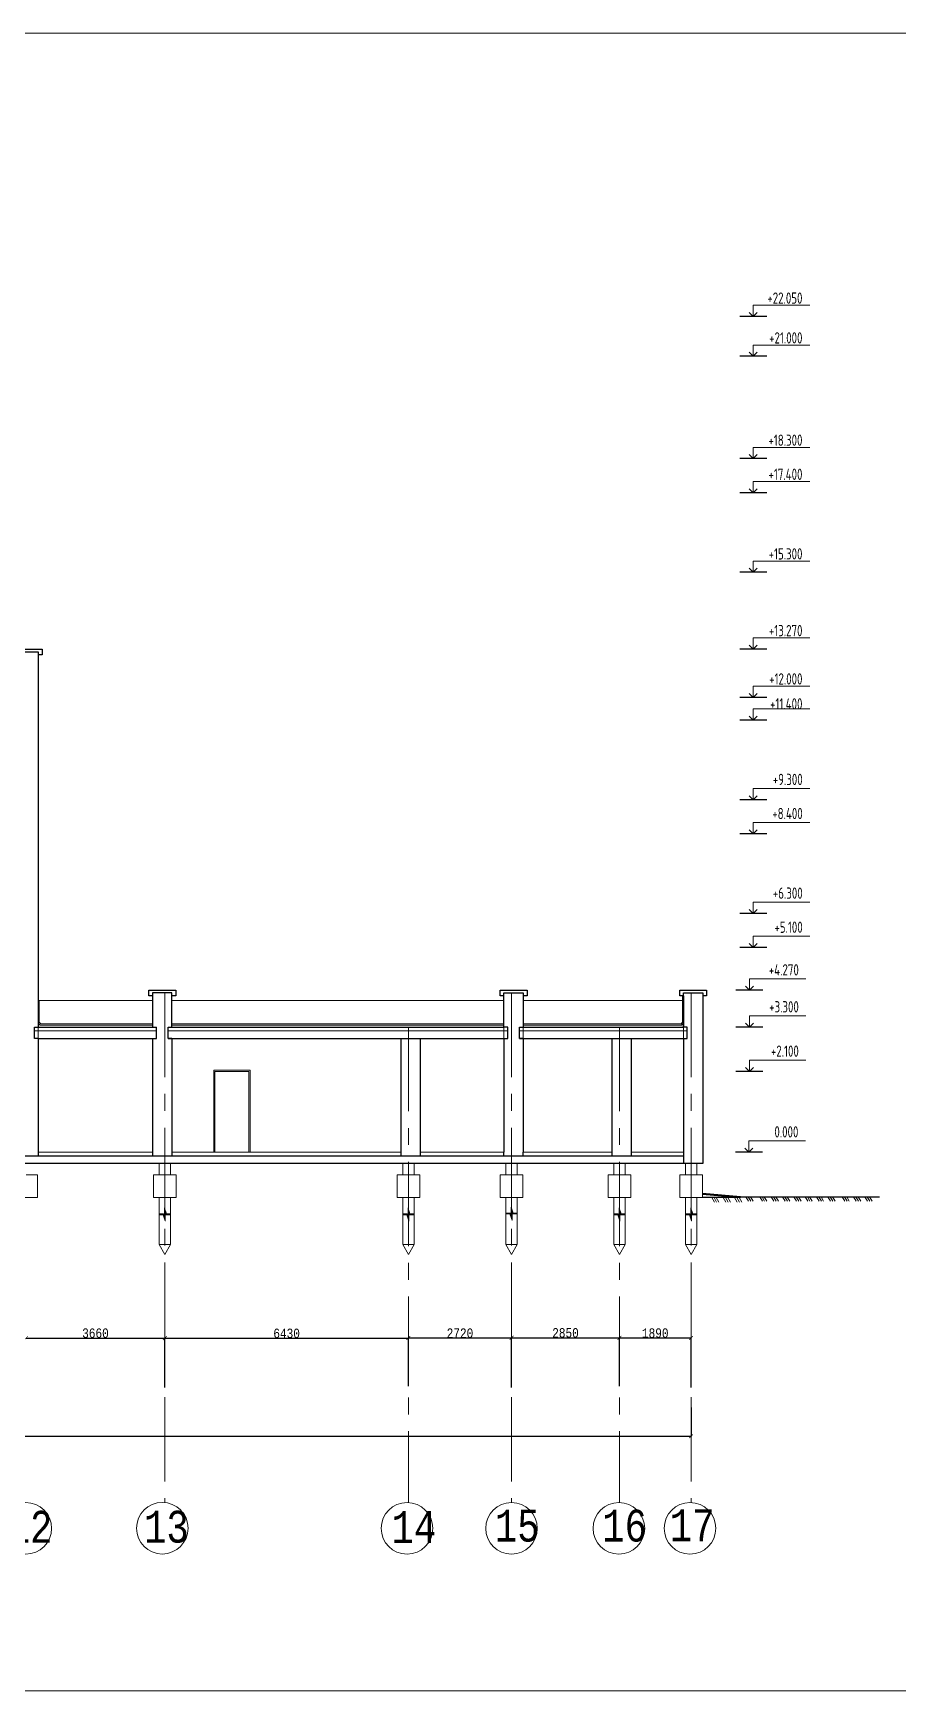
# Model space of a CAD drawing. Header units: millimetres. Extents: x -689206 to 4969298, y -1019800 to 703299.
# Drawn here: x 546057 to 568880, y -754220 to -710474 of the extents above; entities that cross this region are included whole.
import ezdxf

# ---------------------------------------------------------------- set-up
doc = ezdxf.new("R2010")
doc.units = ezdxf.units.MM
doc.linetypes.add('осеваяX2', pattern=[101.6, 63.5, -12.7, 12.7, -12.7])
doc.layers.add('РАЗМЕРЫ', color=7, linetype='Continuous', lineweight=9)
doc.layers.add('стены', color=7, linetype='Continuous', lineweight=20)
for name, color, linetype in [('разрез1-1', 7, 'Continuous'), ('разрез2-2', 7, 'Continuous'), ('сетка', 104, 'Continuous')]:
    doc.layers.add(name, color=color, linetype=linetype)
doc.styles.add('Аннотативный', font='isocteur.ttf', dxfattribs={"width": 0.7, "height": 250})
doc.dimstyles.new('Аннотативный', dxfattribs={"dimscale": 0, "dimtxt": 250, "dimasz": 100, "dimexe": 1.25, "dimexo": 0.625, "dimtad": 1, "dimdec": 0, "dimtxsty": 'Аннотативный', "dimblk": 'ARCHTICK', "dimcen": 2.5, "dimadec": 0, "dimazin": 0, "dimtfac": 1, "dimtdec": 0, "dimtmove": 0, "dimatfit": 3, "dimfxl": 1, "dimarcsym": 0})

# ---------------------------------------------------------------- blocks, each defined once
blk = doc.blocks.new('_ArchTick')
at = {"color": 0, "linetype": 'ByBlock', "const_width": 0.15}
blk.add_lwpolyline([(-0.5, -0.5), (0.5, 0.5)], dxfattribs=at)
blk = doc.blocks.new('*D5095')
at = {"layer": 'Defpoints', "color": 0, "lineweight": 5, "ltscale": 35, "transparency": 16777216}
for p in [(545872, -744909), (549532, -744909), (549532, -746217)]:
    blk.add_point(p, dxfattribs=at)
at = {"layer": 'РАЗМЕРЫ', "color": 0, "lineweight": -2, "ltscale": 35, "transparency": 16777216}
for p, q in [((545872, -744908), (545872, -744908)), ((545872, -744909), (549532, -744909)), ((549532, -746216), (549532, -744908))]:
    blk.add_line(p, q, dxfattribs=at)
at = {"layer": 'РАЗМЕРЫ', "color": 0, "lineweight": -2, "ltscale": 35, "transparency": 16777216, "xscale": 100, "yscale": 100, "zscale": 100, "rotation": 180}
blk.add_blockref('_ArchTick', (545872, -744909), dxfattribs=at)
at = {"layer": 'РАЗМЕРЫ', "color": 0, "lineweight": -2, "ltscale": 35, "transparency": 16777216, "xscale": 100, "yscale": 100, "zscale": 100}
blk.add_blockref('_ArchTick', (549532, -744909), dxfattribs=at)
at = {"layer": 'РАЗМЕРЫ', "color": 0, "lineweight": 5, "ltscale": 35, "transparency": 16777216, "insert": (547702, -744783), "char_height": 250, "attachment_point": 5, "style": 'Аннотативный'}
blk.add_mtext('3660', dxfattribs=at)
blk = doc.blocks.new('*D5096')
at = {"layer": 'Defpoints', "color": 0, "lineweight": 5, "ltscale": 35, "transparency": 16777216}
for p in [(549532, -744908), (555962, -744913), (555962, -746184)]:
    blk.add_point(p, dxfattribs=at)
at = {"layer": 'РАЗМЕРЫ', "color": 0, "lineweight": -2, "ltscale": 35, "transparency": 16777216}
for p, q in [((549532, -744908), (549532, -744915)), ((549532, -744913), (555962, -744913)), ((555962, -746183), (555962, -744912))]:
    blk.add_line(p, q, dxfattribs=at)
at = {"layer": 'РАЗМЕРЫ', "color": 0, "lineweight": -2, "ltscale": 35, "transparency": 16777216, "xscale": 100, "yscale": 100, "zscale": 100, "rotation": 180}
blk.add_blockref('_ArchTick', (549532, -744913), dxfattribs=at)
at = {"layer": 'РАЗМЕРЫ', "color": 0, "lineweight": -2, "ltscale": 35, "transparency": 16777216, "xscale": 100, "yscale": 100, "zscale": 100}
blk.add_blockref('_ArchTick', (555962, -744913), dxfattribs=at)
at = {"layer": 'РАЗМЕРЫ', "color": 0, "lineweight": 5, "ltscale": 35, "transparency": 16777216, "insert": (552747, -744788), "char_height": 250, "attachment_point": 5, "style": 'Аннотативный'}
blk.add_mtext('6430', dxfattribs=at)
blk = doc.blocks.new('*D5097')
at = {"layer": 'Defpoints', "color": 0, "lineweight": 5, "ltscale": 35, "transparency": 16777216}
for p in [(555962, -744908), (558684, -744908), (558684, -746215)]:
    blk.add_point(p, dxfattribs=at)
at = {"layer": 'РАЗМЕРЫ', "color": 0, "lineweight": -2, "ltscale": 35, "transparency": 16777216}
for p, q in [((555962, -744908), (555962, -744909)), ((555962, -744908), (558684, -744908)), ((558684, -746215), (558684, -744907))]:
    blk.add_line(p, q, dxfattribs=at)
at = {"layer": 'РАЗМЕРЫ', "color": 0, "lineweight": -2, "ltscale": 35, "transparency": 16777216, "xscale": 100, "yscale": 100, "zscale": 100, "rotation": 180}
blk.add_blockref('_ArchTick', (555962, -744908), dxfattribs=at)
at = {"layer": 'РАЗМЕРЫ', "color": 0, "lineweight": -2, "ltscale": 35, "transparency": 16777216, "xscale": 100, "yscale": 100, "zscale": 100}
blk.add_blockref('_ArchTick', (558684, -744908), dxfattribs=at)
at = {"layer": 'РАЗМЕРЫ', "color": 0, "lineweight": 5, "ltscale": 35, "transparency": 16777216, "insert": (557323, -744782), "char_height": 250, "attachment_point": 5, "style": 'Аннотативный'}
blk.add_mtext('2720', dxfattribs=at)
blk = doc.blocks.new('*D5098')
at = {"layer": 'Defpoints', "color": 0, "lineweight": 5, "ltscale": 35, "transparency": 16777216}
for p in [(558684, -744908), (561532, -744900), (561532, -746184)]:
    blk.add_point(p, dxfattribs=at)
at = {"layer": 'РАЗМЕРЫ', "color": 0, "lineweight": -2, "ltscale": 35, "transparency": 16777216}
for p, q in [((558684, -744907), (558684, -744899)), ((558684, -744900), (561532, -744900)), ((561532, -746183), (561532, -744899))]:
    blk.add_line(p, q, dxfattribs=at)
at = {"layer": 'РАЗМЕРЫ', "color": 0, "lineweight": -2, "ltscale": 35, "transparency": 16777216, "xscale": 100, "yscale": 100, "zscale": 100, "rotation": 180}
blk.add_blockref('_ArchTick', (558684, -744900), dxfattribs=at)
at = {"layer": 'РАЗМЕРЫ', "color": 0, "lineweight": -2, "ltscale": 35, "transparency": 16777216, "xscale": 100, "yscale": 100, "zscale": 100}
blk.add_blockref('_ArchTick', (561532, -744900), dxfattribs=at)
at = {"layer": 'РАЗМЕРЫ', "color": 0, "lineweight": 5, "ltscale": 35, "transparency": 16777216, "insert": (560108, -744775), "char_height": 250, "attachment_point": 5, "style": 'Аннотативный'}
blk.add_mtext('2850', dxfattribs=at)
blk = doc.blocks.new('*D5099')
at = {"layer": 'Defpoints', "color": 0, "lineweight": 5, "ltscale": 35, "transparency": 16777216}
for p in [(561532, -744907), (563423, -744907), (563423, -746214)]:
    blk.add_point(p, dxfattribs=at)
at = {"layer": 'РАЗМЕРЫ', "color": 0, "lineweight": -2, "ltscale": 35, "transparency": 16777216}
for p, q in [((561532, -744907), (561532, -744908)), ((561532, -744907), (563423, -744907)), ((563423, -746213), (563423, -744905))]:
    blk.add_line(p, q, dxfattribs=at)
at = {"layer": 'РАЗМЕРЫ', "color": 0, "lineweight": -2, "ltscale": 35, "transparency": 16777216, "xscale": 100, "yscale": 100, "zscale": 100, "rotation": 180}
blk.add_blockref('_ArchTick', (561532, -744907), dxfattribs=at)
at = {"layer": 'РАЗМЕРЫ', "color": 0, "lineweight": -2, "ltscale": 35, "transparency": 16777216, "xscale": 100, "yscale": 100, "zscale": 100}
blk.add_blockref('_ArchTick', (563423, -744907), dxfattribs=at)
at = {"layer": 'РАЗМЕРЫ', "color": 0, "lineweight": 5, "ltscale": 35, "transparency": 16777216, "insert": (562477, -744781), "char_height": 250, "attachment_point": 5, "style": 'Аннотативный'}
blk.add_mtext('1890', dxfattribs=at)
blk = doc.blocks.new('*D5100')
at = {"layer": 'Defpoints', "color": 0, "lineweight": 5, "ltscale": 35, "transparency": 16777216}
for p in [(511292, -746740), (563423, -746740), (563423, -747501)]:
    blk.add_point(p, dxfattribs=at)
at = {"layer": 'РАЗМЕРЫ', "color": 0, "lineweight": -2, "ltscale": 35, "transparency": 16777216}
for p, q in [((511292, -746740), (511292, -747502)), ((563423, -746740), (563423, -747502)), ((511292, -747501), (563423, -747501))]:
    blk.add_line(p, q, dxfattribs=at)
at = {"layer": 'РАЗМЕРЫ', "color": 0, "lineweight": -2, "ltscale": 35, "transparency": 16777216, "xscale": 100, "yscale": 100, "zscale": 100, "rotation": 180}
blk.add_blockref('_ArchTick', (511292, -747501), dxfattribs=at)
at = {"layer": 'РАЗМЕРЫ', "color": 0, "lineweight": -2, "ltscale": 35, "transparency": 16777216, "xscale": 100, "yscale": 100, "zscale": 100}
blk.add_blockref('_ArchTick', (563423, -747501), dxfattribs=at)
at = {"layer": 'РАЗМЕРЫ', "color": 0, "lineweight": 5, "ltscale": 35, "transparency": 16777216, "insert": (537358, -747376), "char_height": 250, "attachment_point": 5, "style": 'Аннотативный'}
blk.add_mtext('52131', dxfattribs=at)

msp = doc.modelspace()

# ---------------------------------------------------------------- hatches: boundary and pattern name
at = {"layer": 'РАЗМЕРЫ', "lineweight": 5, "ltscale": 35}
h = msp.add_hatch(dxfattribs=at)
h.set_pattern_fill('ANSI36', color=256, scale=2)
h.set_pattern_definition([(45, (38501.8286, -925.112), (3.367596045, 12.347852166), [15.875, -3.175, 0, -3.175])])
h.paths.add_polyline_path([(549531.7, -741507.8), (549531.7, -741783.2), (549544.8, -741819.9), (549544.8, -741620.6), (549558.9, -741658), (549681.7, -741658), (549681.7, -741635.8), (549573.4, -741635.8)])
h.paths.add_polyline_path([(549498.4, -741635.8), (549381.7, -741635.8), (549381.7, -741658), (549487, -741658), (549531.7, -741783.2), (549531.7, -741507.8), (549522.8, -741480.3), (549522.8, -741706.1)])
h = msp.add_hatch(dxfattribs=at)
h.set_pattern_fill('ANSI36', color=256, scale=2)
h.set_pattern_definition([(45, (44931.7146, -925.112), (3.367596045, 12.347852166), [15.875, -3.175, 0, -3.175])])
h.paths.add_polyline_path([(555961.6, -741507.8), (555961.6, -741783.2), (555974.7, -741819.9), (555974.7, -741620.6), (555988.8, -741658), (556111.6, -741658), (556111.6, -741635.8), (556003.2, -741635.8)])
h.paths.add_polyline_path([(555928.3, -741635.8), (555811.6, -741635.8), (555811.6, -741658), (555916.9, -741658), (555961.6, -741783.2), (555961.6, -741507.8), (555952.6, -741480.3), (555952.6, -741706.1)])
h = msp.add_hatch(dxfattribs=at)
h.set_pattern_fill('ANSI36', color=256, scale=2)
h.set_pattern_definition([(45, (47654.1505, -902.974), (3.367596045, 12.347852166), [15.875, -3.175, 0, -3.175])])
h.paths.add_polyline_path([(558684, -741485.7), (558684, -741761), (558697.1, -741797.7), (558697.1, -741598.5), (558711.3, -741635.8), (558834, -741635.8), (558834, -741613.7), (558725.7, -741613.7)])
h.paths.add_polyline_path([(558650.7, -741613.7), (558534, -741613.7), (558534, -741635.8), (558639.3, -741635.8), (558684, -741761), (558684, -741485.7), (558675.1, -741458.1), (558675.1, -741684)])
h = msp.add_hatch(dxfattribs=at)
h.set_pattern_fill('ANSI36', color=256, scale=2)
h.set_pattern_definition([(45, (50501.8286, -925.112), (3.367596045, 12.347852166), [15.875, -3.175, 0, -3.175])])
h.paths.add_polyline_path([(561531.7, -741507.8), (561531.7, -741783.2), (561544.8, -741819.9), (561544.8, -741620.6), (561558.9, -741658), (561681.7, -741658), (561681.7, -741635.8), (561573.4, -741635.8)])
h.paths.add_polyline_path([(561498.4, -741635.8), (561381.7, -741635.8), (561381.7, -741658), (561487, -741658), (561531.7, -741783.2), (561531.7, -741507.8), (561522.8, -741480.3), (561522.8, -741706.1)])
h = msp.add_hatch(dxfattribs=at)
h.set_pattern_fill('ANSI36', color=256, scale=2)
h.set_pattern_definition([(45, (52393.339, -925.112), (3.367596045, 12.347852166), [15.875, -3.175, 0, -3.175])])
h.paths.add_polyline_path([(563423.2, -741507.8), (563423.2, -741783.2), (563436.3, -741819.9), (563436.3, -741620.6), (563450.4, -741658), (563573.2, -741658), (563573.2, -741635.8), (563464.9, -741635.8)])
h.paths.add_polyline_path([(563389.9, -741635.8), (563273.2, -741635.8), (563273.2, -741658), (563378.5, -741658), (563423.2, -741783.2), (563423.2, -741507.8), (563414.3, -741480.3), (563414.3, -741706.1)])

# ---------------------------------------------------------------- linework, layer by layer
at = {"layer": 'РАЗМЕРЫ', "linetype": 'ByBlock', "lineweight": 30, "ltscale": 35}
for p, q in [((545581.8, -726727.4), (546191.8, -726727.4)), ((546191.8, -726727.4), (546291.8, -726727.4)), ((546291.8, -726877.4), (546191.8, -726877.4)), ((546291.8, -726727.4), (546291.8, -726877.4)), ((549111.1, -735802.4), (549111.1, -735727.4)), ((549111.1, -735727.4), (549721.1, -735727.4)), ((549111.1, -735877.4), (549111.1, -735802.4)), ((549721.1, -735727.4), (549821.1, -735727.4)), ((549821.1, -735727.4), (549821.1, -735877.4)), ((558384, -735802.4), (558384, -735727.4)), ((558384, -735727.4), (558994, -735727.4)), ((558384, -735877.4), (558384, -735802.4)), ((558994, -735727.4), (559094, -735727.4)), ((559094, -735727.4), (559094, -735877.4)), ((563122.9, -735802.4), (563122.9, -735727.4)), ((563122.9, -735727.4), (563732.9, -735727.4)), ((563122.9, -735877.4), (563122.9, -735802.4)), ((563732.9, -735727.4), (563832.9, -735727.4)), ((563832.9, -735727.4), (563832.9, -735877.4)), ((549211.1, -735877.4), (549111.1, -735877.4)), ((549821.1, -735877.4), (549721.1, -735877.4)), ((558484, -735877.4), (558384, -735877.4)), ((559094, -735877.4), (558994, -735877.4)), ((563222.9, -735877.4), (563122.9, -735877.4)), ((563832.9, -735877.4), (563732.9, -735877.4))]:
    msp.add_line(p, q, dxfattribs=at)
at = {"layer": 'РАЗМЕРЫ', "lineweight": 30, "ltscale": 35}
for p, q in [((545681.8, -726802.4), (546191.8, -726802.4)), ((546191.8, -726802.4), (546191.8, -727702.4)), ((546191.8, -727702.4), (546191.8, -736702.4)), ((549721.1, -735802.4), (549211.2, -735802.4)), ((549211.2, -735802.4), (549211.2, -736702.4)), ((549721.1, -736702.4), (549721.1, -735802.4)), ((558484, -736702.4), (558484, -735802.4)), ((558484, -735802.4), (558994, -735802.4)), ((558994, -735802.4), (558994, -736702.4)), ((563222.9, -736702.4), (563222.9, -735802.4)), ((563222.9, -735802.4), (563732.9, -735802.4)), ((563732.9, -735802.4), (563732.9, -740302.4)), ((563222.9, -735877.4), (563222.9, -736702.4)), ((558484, -736702.4), (558484, -736602.4)), ((546091.8, -737002.4), (546091.8, -736702.4)), ((546091.8, -736702.4), (546191.8, -736702.4)), ((546191.8, -737002.4), (546091.8, -737002.4)), ((546191.8, -736702.4), (549311.2, -736702.4)), ((546191.8, -737002.4), (546191.8, -740002.4)), ((546191.8, -737002.4), (549311.2, -737002.4)), ((549211.2, -737002.4), (549211.2, -740002.4)), ((549211.2, -737002.4), (549311.2, -737002.4)), ((549311.2, -737002.4), (549311.2, -736702.4)), ((549621.1, -736702.4), (558484, -736702.4)), ((549621.1, -737002.4), (549621.1, -736702.4)), ((549621.1, -737002.4), (558484, -737002.4)), ((549721.1, -737002.4), (549621.1, -737002.4)), ((549721.1, -737002.4), (549721.1, -740002.4)), ((555761.6, -737002.4), (555761.6, -740102.4)), ((556271.6, -737002.4), (556271.6, -740102.4)), ((558584, -736702.4), (558484, -736702.4)), ((558484, -737002.4), (558484, -740002.4)), ((558484, -737002.4), (558584, -737002.4)), ((558584, -737002.4), (558584, -736702.4)), ((558894, -736702.4), (563222.9, -736702.4)), ((558894, -737002.4), (558894, -736702.4)), ((558894, -737002.4), (558994, -737002.4)), ((558994, -737002.4), (558894, -737002.4)), ((558994, -737002.4), (558994, -740002.4)), ((558994, -737002.4), (563123.9, -737002.4)), ((561331.7, -737002.4), (561331.7, -740102.4)), ((561841.7, -737002.4), (561841.7, -740102.4)), ((563123.9, -737002.4), (563222.9, -737002.4)), ((563322.9, -736702.4), (563222.9, -736702.4)), ((563222.9, -737002.4), (563222.9, -740202.4)), ((563222.9, -737002.4), (563322.9, -737002.4)), ((563322.9, -737002.4), (563322.9, -736702.4)), ((511492.4, -740102.4), (563222.9, -740102.4)), ((546191.8, -740002.4), (546191.8, -740102.4)), ((549211.2, -740002.4), (549211.2, -740102.4)), ((549721.1, -740002.4), (549721.1, -740102.4)), ((558484, -740102.4), (558484, -740002.4)), ((558994, -740102.4), (558994, -740002.4)), ((558994, -740302.4), (510982.4, -740302.4)), ((563222.9, -740302.4), (558994, -740302.4)), ((563222.9, -740202.4), (563222.9, -740302.4)), ((563732.9, -740302.4), (563222.9, -740302.4))]:
    msp.add_line(p, q, dxfattribs=at)
at = {"layer": 'РАЗМЕРЫ', "linetype": 'осеваяX2', "lineweight": 5, "ltscale": 35}
for p, q in [((549531.7, -735802.4), (549531.7, -749251.1)), ((558684, -735802.4), (558684, -749251.1)), ((563423.2, -735802.4), (563423.2, -749251.1)), ((555961.6, -736702.4), (555961.6, -749251.1))]:
    msp.add_line(p, q, dxfattribs=at)
at = {"layer": 'РАЗМЕРЫ', "lineweight": 15, "ltscale": 35}
for p, q in [((549311.2, -736802.4), (546091.8, -736802.4)), ((546191.8, -737002.4), (546191.8, -736702.4)), ((558584, -736802.4), (549621.1, -736802.4)), ((563322.9, -736802.4), (558894, -736802.4)), ((558994, -737002.4), (558994, -736702.4)), ((563222.9, -737002.4), (563222.9, -736702.4)), ((550853, -737842.4), (550823, -737842.4)), ((550823, -737842.4), (550823, -740002.4)), ((551783, -737842.4), (550853, -737842.4)), ((550853, -740002.4), (550853, -737872.4)), ((550853, -737872.4), (551753, -737872.4)), ((551753, -737872.4), (551753, -740002.4)), ((551783, -737872.4), (551783, -737842.4)), ((551783, -740002.4), (551783, -737872.4)), ((546191.8, -740002.4), (549211.2, -740002.4)), ((549721.1, -740002.4), (555761.6, -740002.4)), ((551753, -740002.4), (551783, -740002.4)), ((556271.6, -740002.4), (558484, -740002.4)), ((558994, -740002.4), (561331.7, -740002.4)), ((561841.7, -740002.4), (562222.9, -740002.4)), ((562222.9, -740002.4), (563222.9, -740002.4))]:
    msp.add_line(p, q, dxfattribs=at)
at = {"layer": 'РАЗМЕРЫ', "lineweight": 13, "ltscale": 35}
msp.add_line((558484, -737002.4), (558484, -736702.4), dxfattribs=at)
at = {"layer": 'РАЗМЕРЫ', "lineweight": 18, "ltscale": 35}
for p, q in [((545871.8, -740602.4), (546171.8, -740602.4)), ((546171.8, -740602.4), (546171.8, -741202.4)), ((549231.7, -741202.4), (549231.7, -740602.4)), ((549231.7, -740602.4), (549381.7, -740602.4)), ((549381.7, -740302.4), (549381.7, -740602.4)), ((549381.7, -740602.4), (549531.7, -740602.4)), ((549531.7, -740602.4), (549831.7, -740602.4)), ((549681.7, -740602.4), (549681.7, -740302.4)), ((549831.7, -740602.4), (549831.7, -741202.4)), ((555661.6, -741202.4), (555661.6, -740602.4)), ((555661.6, -740602.4), (555811.6, -740602.4)), ((555811.6, -740302.4), (555811.6, -740602.4)), ((555811.6, -740602.4), (555961.6, -740602.4)), ((555961.6, -740602.4), (556261.6, -740602.4)), ((556111.6, -740602.4), (556111.6, -740302.4)), ((556261.6, -740602.4), (556261.6, -741202.4)), ((558384, -741202.4), (558384, -740602.4)), ((558384, -740602.4), (558534, -740602.4)), ((558534, -740302.4), (558534, -740602.4)), ((558534, -740602.4), (558684, -740602.4)), ((558684, -740602.4), (558984, -740602.4)), ((558834, -740602.4), (558834, -740302.4)), ((558984, -740602.4), (558984, -741202.4)), ((561231.7, -741202.4), (561231.7, -740602.4)), ((561231.7, -740602.4), (561381.7, -740602.4)), ((561381.7, -740302.4), (561381.7, -740602.4)), ((561381.7, -740602.4), (561531.7, -740602.4)), ((561531.7, -740602.4), (561831.7, -740602.4)), ((561681.7, -740602.4), (561681.7, -740302.4)), ((561831.7, -740602.4), (561831.7, -741202.4)), ((563123.2, -741202.4), (563123.2, -740602.4)), ((563123.2, -740602.4), (563273.2, -740602.4)), ((563273.2, -740302.4), (563273.2, -740602.4)), ((563273.2, -740602.4), (563423.2, -740602.4)), ((563423.2, -740602.4), (563723.2, -740602.4)), ((563573.2, -740602.4), (563573.2, -740302.4)), ((563723.2, -740602.4), (563723.2, -741202.4)), ((546171.8, -741202.4), (545571.8, -741202.4)), ((549831.7, -741202.4), (549231.7, -741202.4)), ((549381.7, -742069.2), (549381.7, -741202.4)), ((549681.7, -741202.4), (549681.7, -742081.2)), ((556261.6, -741202.4), (555661.6, -741202.4)), ((555811.6, -742069.2), (555811.6, -741202.4)), ((556111.6, -741202.4), (556111.6, -742081.2)), ((558984, -741202.4), (558384, -741202.4)), ((558534, -742069.2), (558534, -741202.4)), ((558834, -741202.4), (558834, -742081.2)), ((561831.7, -741202.4), (561231.7, -741202.4)), ((561381.7, -742069.2), (561381.7, -741202.4)), ((561681.7, -741202.4), (561681.7, -742081.2)), ((563723.2, -741202.4), (563123.2, -741202.4)), ((563273.2, -742069.2), (563273.2, -741202.4)), ((563573.2, -741202.4), (563573.2, -742081.2)), ((549381.7, -742442.6), (549381.7, -742069.2)), ((549681.7, -742442.6), (549681.7, -742081.2)), ((555811.6, -742442.6), (555811.6, -742069.2)), ((556111.6, -742442.6), (556111.6, -742081.2)), ((558534, -742442.6), (558534, -742069.2)), ((558834, -742442.6), (558834, -742081.2)), ((561381.7, -742442.6), (561381.7, -742069.2)), ((561681.7, -742442.6), (561681.7, -742081.2)), ((563273.2, -742442.6), (563273.2, -742069.2)), ((563573.2, -742442.6), (563573.2, -742081.2)), ((549531.7, -742702.4), (549381.7, -742442.6)), ((549681.7, -742442.6), (549381.7, -742442.6)), ((549531.7, -742702.4), (549681.7, -742442.6)), ((555961.6, -742702.4), (555811.6, -742442.6)), ((556111.6, -742442.6), (555811.6, -742442.6)), ((555961.6, -742702.4), (556111.6, -742442.6)), ((558684, -742702.4), (558534, -742442.6)), ((558834, -742442.6), (558534, -742442.6)), ((558684, -742702.4), (558834, -742442.6)), ((561531.7, -742702.4), (561381.7, -742442.6)), ((561681.7, -742442.6), (561381.7, -742442.6)), ((561531.7, -742702.4), (561681.7, -742442.6)), ((563423.2, -742702.4), (563273.2, -742442.6)), ((563573.2, -742442.6), (563273.2, -742442.6)), ((563423.2, -742702.4), (563573.2, -742442.6))]:
    msp.add_line(p, q, dxfattribs=at)
at = {"layer": 'РАЗМЕРЫ', "lineweight": 5, "ltscale": 35}
for p, q in [((549573.4, -741635.8), (549522.8, -741480.3)), ((549522.8, -741480.3), (549522.8, -741706.1)), ((556003.2, -741635.8), (555952.6, -741480.3)), ((555952.6, -741480.3), (555952.6, -741706.1)), ((558725.7, -741613.7), (558675.1, -741458.1)), ((558675.1, -741458.1), (558675.1, -741684)), ((561573.4, -741635.8), (561522.8, -741480.3)), ((561522.8, -741480.3), (561522.8, -741706.1)), ((563464.9, -741635.8), (563414.3, -741480.3)), ((563414.3, -741480.3), (563414.3, -741706.1)), ((549498.4, -741635.8), (549381.7, -741635.8)), ((549381.7, -741658), (549487, -741658)), ((549487, -741658), (549544.8, -741819.9)), ((549522.8, -741706.1), (549498.4, -741635.8)), ((549544.8, -741620.6), (549544.8, -741819.9)), ((549558.9, -741658), (549544.8, -741620.6)), ((549681.7, -741658), (549558.9, -741658)), ((549681.7, -741635.8), (549573.4, -741635.8)), ((555928.3, -741635.8), (555811.6, -741635.8)), ((555811.6, -741658), (555916.9, -741658)), ((555916.9, -741658), (555974.7, -741819.9)), ((555952.6, -741706.1), (555928.3, -741635.8)), ((555974.7, -741620.6), (555974.7, -741819.9)), ((555988.8, -741658), (555974.7, -741620.6)), ((556111.6, -741658), (555988.8, -741658)), ((556111.6, -741635.8), (556003.2, -741635.8)), ((558650.7, -741613.7), (558534, -741613.7)), ((558534, -741635.8), (558639.3, -741635.8)), ((558639.3, -741635.8), (558697.1, -741797.7)), ((558675.1, -741684), (558650.7, -741613.7)), ((558697.1, -741598.5), (558697.1, -741797.7)), ((558711.3, -741635.8), (558697.1, -741598.5)), ((558834, -741635.8), (558711.3, -741635.8)), ((558834, -741613.7), (558725.7, -741613.7)), ((561498.4, -741635.8), (561381.7, -741635.8)), ((561381.7, -741658), (561487, -741658)), ((561487, -741658), (561544.8, -741819.9)), ((561522.8, -741706.1), (561498.4, -741635.8)), ((561544.8, -741620.6), (561544.8, -741819.9)), ((561558.9, -741658), (561544.8, -741620.6)), ((561681.7, -741658), (561558.9, -741658)), ((561681.7, -741635.8), (561573.4, -741635.8)), ((563389.9, -741635.8), (563273.2, -741635.8)), ((563273.2, -741658), (563378.5, -741658)), ((563378.5, -741658), (563436.3, -741819.9)), ((563414.3, -741706.1), (563389.9, -741635.8)), ((563436.3, -741620.6), (563436.3, -741819.9)), ((563450.4, -741658), (563436.3, -741620.6)), ((563573.2, -741658), (563450.4, -741658)), ((563573.2, -741635.8), (563464.9, -741635.8))]:
    msp.add_line(p, q, dxfattribs=at)
msp.add_lwpolyline([(502757.5, -710474.1), (623861.5, -710474.1), (623861.5, -754220.3), (502757.5, -754220.3)], close=True, dxfattribs=at)
at = {"layer": 'разрез1-1', "lineweight": 30}
for p, q in [((565064.5, -717952.4), (564959.2, -717847.1)), ((565064.5, -717952.4), (565169.8, -717847.1)), ((565419, -717952.4), (564709.9, -717952.4)), ((565419, -719002.4), (564709.9, -719002.4)), ((565064.5, -719002.4), (564959.2, -718897.1)), ((565064.5, -719002.4), (565169.8, -718897.1)), ((565419, -721702.4), (564709.9, -721702.4)), ((565064.5, -721702.4), (564959.2, -721597.1)), ((565064.5, -721702.4), (565169.8, -721597.1)), ((565419, -722602.4), (564709.9, -722602.4)), ((565064.5, -722602.4), (564959.2, -722497.1)), ((565064.5, -722602.4), (565169.8, -722497.1)), ((565419, -724702.4), (564709.9, -724702.4)), ((565064.5, -724702.4), (564959.2, -724597.1)), ((565064.5, -724702.4), (565169.8, -724597.1)), ((565064.5, -726727.4), (564959.2, -726622.1)), ((565064.5, -726727.4), (565169.8, -726622.1)), ((565419, -726727.4), (564709.9, -726727.4)), ((565064.5, -728002.4), (564959.2, -727897.1)), ((565064.5, -728002.4), (565169.8, -727897.1)), ((565419, -728002.4), (564709.9, -728002.4)), ((565419, -728602.4), (564709.9, -728602.4)), ((565064.5, -728602.4), (564959.2, -728497.1)), ((565064.5, -728602.4), (565169.8, -728497.1)), ((565419, -730702.4), (564709.9, -730702.4)), ((565064.5, -730702.4), (564959.2, -730597.1)), ((565064.5, -730702.4), (565169.8, -730597.1)), ((565419, -731602.4), (564709.9, -731602.4)), ((565064.5, -731602.4), (564959.2, -731497.1)), ((565064.5, -731602.4), (565169.8, -731497.1)), ((565064.5, -733702.4), (564959.2, -733597.1)), ((565064.5, -733702.4), (565169.8, -733597.1)), ((565419, -733702.4), (564709.9, -733702.4)), ((565064.5, -734602.4), (564959.2, -734497.1)), ((565064.5, -734602.4), (565169.8, -734497.1)), ((565419, -734602.4), (564709.9, -734602.4)), ((565317.1, -735727.4), (564608.1, -735727.4)), ((564962.6, -735727.4), (564857.3, -735622.1)), ((564962.6, -735727.4), (565067.9, -735622.1)), ((564962.6, -736702.4), (564857.3, -736597.1)), ((564962.6, -736702.4), (565067.9, -736597.1)), ((565317.1, -736702.4), (564608.1, -736702.4)), ((565317.1, -737872.4), (564608.1, -737872.4)), ((564962.6, -737872.4), (564857.3, -737767.1)), ((564962.6, -737872.4), (565067.9, -737767.1)), ((565305.5, -740002.4), (564596.4, -740002.4)), ((564951, -740002.4), (564845.7, -739897.1)), ((564951, -740002.4), (565056.3, -739897.1))]:
    msp.add_line(p, q, dxfattribs=at)
at = {"layer": 'разрез1-1', "lineweight": 5}
for p, q in [((565064.5, -717952.4), (565064.5, -717654.6)), ((565064.5, -717654.6), (566553.6, -717654.6)), ((565064.5, -719002.4), (565064.5, -718704.6)), ((565064.5, -718704.6), (566553.6, -718704.6)), ((565064.5, -721702.4), (565064.5, -721404.6)), ((565064.5, -721404.6), (566553.6, -721404.6)), ((565064.5, -722602.4), (565064.5, -722304.6)), ((565064.5, -722304.6), (566553.6, -722304.6)), ((565064.5, -724702.4), (565064.5, -724404.6)), ((565064.5, -724404.6), (566553.6, -724404.6)), ((565064.5, -726727.4), (565064.5, -726429.6)), ((565064.5, -726429.6), (566553.6, -726429.6)), ((565064.5, -728002.4), (565064.5, -727704.6)), ((565064.5, -727704.6), (566553.6, -727704.6)), ((565064.5, -728602.4), (565064.5, -728304.6)), ((565064.5, -728304.6), (566553.6, -728304.6)), ((565064.5, -730702.4), (565064.5, -730404.6)), ((565064.5, -730404.6), (566553.6, -730404.6)), ((565064.5, -731602.4), (565064.5, -731304.6)), ((565064.5, -731304.6), (566553.6, -731304.6)), ((565064.5, -733702.4), (565064.5, -733404.6)), ((565064.5, -733404.6), (566553.6, -733404.6)), ((565064.5, -734602.4), (565064.5, -734304.6)), ((565064.5, -734304.6), (566553.6, -734304.6)), ((564962.6, -735727.4), (564962.6, -735429.6)), ((564962.6, -735429.6), (566451.7, -735429.6)), ((564962.6, -736702.4), (564962.6, -736404.6)), ((564962.6, -736404.6), (566451.7, -736404.6)), ((564962.6, -737872.4), (564962.6, -737574.6)), ((564962.6, -737574.6), (566451.7, -737574.6)), ((564951, -740002.4), (564951, -739704.6)), ((564951, -739704.6), (566440.1, -739704.6))]:
    msp.add_line(p, q, dxfattribs=at)
at = {"layer": 'разрез1-1', "lineweight": 15}
for p, q in [((546191.8, -736002.4), (549211.2, -736002.4)), ((546216.6, -736577.7), (546216.6, -736002.4)), ((549721.1, -736002.4), (550191.8, -736002.4)), ((550191.8, -736002.4), (558484, -736002.4)), ((558994, -736002.4), (563198.1, -736002.4)), ((563198.1, -736577.7), (563198.1, -735877.4))]:
    msp.add_line(p, q, dxfattribs=at)
for points in [[(546191.8, -736602.4), (546241.8, -736652.4), (549211.2, -736652.4)], [(546216.6, -736577.7), (546256.3, -736617.4), (549211.2, -736617.4)], [(549721.1, -736617.4), (550191.8, -736617.4)], [(549721.1, -736652.4), (550191.8, -736652.4)], [(558484, -736617.4), (550191.8, -736617.4)], [(558484, -736652.4), (550191.8, -736652.4)], [(563198.1, -736577.7), (563158.4, -736617.4), (558994, -736617.4)], [(563222.9, -736602.4), (563172.9, -736652.4), (558994, -736652.4)]]:
    msp.add_lwpolyline(points, dxfattribs=at)
at = {"layer": 'разрез2-2'}
for p, q in [((564723.2, -741182.4), (563723.2, -741094.3)), ((563723.2, -741114.3), (564723.2, -741202.4)), ((564723.2, -741202.4), (563723.2, -741202.4)), ((564723.2, -741182.4), (568397.3, -741182.4)), ((564723.2, -741182.4), (564723.2, -741202.4)), ((564723.2, -741182.4), (565023.2, -741182.4))]:
    msp.add_line(p, q, dxfattribs=at)
at = {"layer": 'разрез2-2', "lineweight": 15}
for points in [[(564037.4, -741321.8), (563969, -741202.4)], [(565304.9, -741301.8), (565236.5, -741182.4)]]:
    msp.add_lwpolyline(points, close=True, dxfattribs=at)
for points in [[(564028.7, -741202.4), (564097, -741321.8)], [(564088.3, -741202.4), (564157.9, -741321.8)], [(564268.6, -741202.4), (564338.2, -741321.8)], [(564329.5, -741202.4), (564397.8, -741321.8)], [(564389.1, -741202.4), (564458.7, -741321.8)], [(564569.4, -741202.4), (564639, -741321.8)], [(564630.3, -741202.4), (564698.6, -741321.8)], [(564689.9, -741202.4), (564759.5, -741321.8)], [(564870.2, -741182.4), (564939.8, -741301.8)], [(564931.1, -741182.4), (564999.4, -741301.8)], [(564990.7, -741182.4), (565060.3, -741301.8)], [(565296.2, -741182.4), (565364.5, -741301.8)], [(565355.8, -741182.4), (565425.4, -741301.8)], [(565536.1, -741182.4), (565605.7, -741301.8)], [(565597, -741182.4), (565665.3, -741301.8)], [(565656.6, -741182.4), (565726.2, -741301.8)], [(565836.9, -741182.4), (565906.5, -741301.8)], [(565897.8, -741182.4), (565966.1, -741301.8)], [(565957.4, -741182.4), (566027, -741301.8)], [(566137.7, -741182.4), (566207.3, -741301.8)], [(566198.6, -741182.4), (566266.9, -741301.8)], [(566258.2, -741182.4), (566327.8, -741301.8)], [(566431.1, -741182.4), (566500.7, -741301.8)], [(566492, -741182.4), (566560.4, -741301.8)], [(566551.7, -741182.4), (566621.3, -741301.8)], [(566731.9, -741182.4), (566801.5, -741301.8)], [(566792.8, -741182.4), (566861.2, -741301.8)], [(566852.5, -741182.4), (566922.1, -741301.8)], [(567032.7, -741182.4), (567102.3, -741301.8)], [(567093.6, -741182.4), (567162, -741301.8)], [(567153.3, -741182.4), (567222.9, -741301.8)], [(567409.2, -741182.4), (567478.8, -741301.8)], [(567470.1, -741182.4), (567538.5, -741301.8)], [(567529.8, -741182.4), (567599.4, -741301.8)], [(567710, -741182.4), (567779.6, -741301.8)], [(567770.9, -741182.4), (567839.3, -741301.8)], [(567830.6, -741182.4), (567900.2, -741301.8)], [(568010.8, -741182.4), (568080.4, -741301.8)], [(568071.7, -741182.4), (568140.1, -741301.8)], [(568131.4, -741182.4), (568201, -741301.8)]]:
    msp.add_lwpolyline(points, dxfattribs=at)
at = {"layer": 'сетка', "color": 0, "lineweight": 5}
for centre in [(545862.1, -749931.8), (549464.9, -749928.6), (555925.1, -749930.9), (558683.3, -749931.9), (561517, -749931.7), (563393.2, -749931.2)]:
    msp.add_circle(centre, 680.7, dxfattribs=at)
at = {"layer": 'стены', "linetype": 'осеваяX2', "lineweight": 5, "ltscale": 35}
msp.add_line((561531.7, -736702.4), (561531.7, -749251.1), dxfattribs=at)

# ---------------------------------------------------------------- texts
at = {"layer": 'РАЗМЕРЫ', "lineweight": 5, "ltscale": 35, "char_height": 841.28, "width": 7009.377, "attachment_point": 1, "style": 'Аннотативный'}
for s, insert in [('12', (545384.9, -749470.8)), ('13', (548984.7, -749467.6)), ('14', (555517.4, -749477.4)), ('15', (558243.7, -749439.9)), ('16', (561077.4, -749439.7)), ('17', (562860.3, -749430.7))]:
    msp.add_mtext(s, dxfattribs=dict(at, insert=insert))
at = {"layer": 'разрез1-1', "lineweight": 30, "char_height": 297.819, "width": 1508.774, "attachment_point": 3, "style": 'Аннотативный'}
for s, insert in [('{\\fISOCPEUR|b0|i0|c204|p34;+22.050\\fISOCPEUR|b0|i0|c0|p34; }', (566362.1, -717317.1)), ('{\\fISOCPEUR|b0|i0|c204|p34;+21.000\\fISOCPEUR|b0|i0|c0|p34; }', (566362.1, -718367.1)), ('{\\fISOCPEUR|b0|i0|c204|p34;+18.300\\fISOCPEUR|b0|i0|c0|p34; }', (566362.1, -721067.1)), ('{\\fISOCPEUR|b0|i0|c204|p34;+17.400\\fISOCPEUR|b0|i0|c0|p34; }', (566362.1, -721967.1)), ('{\\fISOCPEUR|b0|i0|c204|p34;+15.300\\fISOCPEUR|b0|i0|c0|p34; }', (566362.1, -724067.1)), ('{\\fISOCPEUR|b0|i0|c204|p34;+13.270\\fISOCPEUR|b0|i0|c0|p34; }', (566362.1, -726092.1)), ('{\\fISOCPEUR|b0|i0|c204|p34;+12.000\\fISOCPEUR|b0|i0|c0|p34; }', (566362.1, -727367.1)), ('{\\fISOCPEUR|b0|i0|c204|p34;+11.400\\fISOCPEUR|b0|i0|c0|p34; }', (566362.1, -728024.6)), ('{\\fISOCPEUR|b0|i0|c204|p34;+9.300\\fISOCPEUR|b0|i0|c0|p34; }', (566368.2, -730019)), ('{\\fISOCPEUR|b0|i0|c204|p34;+8.400\\fISOCPEUR|b0|i0|c0|p34; }', (566368.2, -730919)), ('{\\fISOCPEUR|b0|i0|c204|p34;+6.300\\fISOCPEUR|b0|i0|c0|p34; }', (566368.2, -733019)), ('{\\fISOCPEUR|b0|i0|c204|p34;+5.100\\fISOCPEUR|b0|i0|c0|p34; }', (566368.2, -733919)), ('{\\fISOCPEUR|b0|i0|c204|p34;+4.270\\fISOCPEUR|b0|i0|c0|p34; }', (566266.3, -735044)), ('{\\fISOCPEUR|b0|i0|c204|p34;+3.300\\fISOCPEUR|b0|i0|c0|p34; }', (566266.3, -736019)), ('{\\fISOCPEUR|b0|i0|c204|p34;+2.100\\fISOCPEUR|b0|i0|c0|p34; }', (566266.3, -737189)), ('{\\fISOCPEUR|b0|i0|c204|p34;0.000\\fISOCPEUR|b0|i0|c0|p34; }', (566254.7, -739319))]:
    msp.add_mtext(s, dxfattribs=dict(at, insert=insert))

# ---------------------------------------------------------------- dimensions: what is measured, and where the dimension line sits
at = {"layer": 'РАЗМЕРЫ', "lineweight": 5, "ltscale": 35}
dim = msp.add_linear_dim(base=(549531.7, -744909.1), p1=(545871.8, -744909.1), p2=(549531.7, -746216.6), dimstyle='Аннотативный', dxfattribs=at)
dim.commit()
dim.dimension.update_dxf_attribs({"geometry": '*D5095', "text_midpoint": (547701.8, -744783.5)})
for base, p1, p2, picture, middle in [((555961.6, -744913.4), (549531.7, -744907.9), (555961.6, -746183.5), '*D5096', (552746.7, -744913.4)), ((563423.2, -747501.2), (511292.4, -746739.8), (563423.2, -746739.8), '*D5100', (537357.8, -747501.2))]:
    dim = msp.add_linear_dim(base=base, p1=p1, p2=p2, dimstyle='Аннотативный', dxfattribs=at)
    dim.commit()
    dim.dimension.update_dxf_attribs({"geometry": picture, "text_midpoint": middle, "dimtype": 160})
for base, p1, p2, text, picture, middle in [((558684, -744907.9), (555961.6, -744907.9), (558684, -746215.1), '2720', '*D5097', (557322.8, -744782.2)), ((563423.2, -744906.6), (561531.7, -744906.6), (563423.2, -746213.7), '1890', '*D5099', (562477.5, -744781))]:
    dim = msp.add_linear_dim(base=base, p1=p1, p2=p2, text=text, dimstyle='Аннотативный', dxfattribs=at)
    dim.commit()
    dim.dimension.update_dxf_attribs({"geometry": picture, "text_midpoint": middle})
dim = msp.add_linear_dim(base=(561531.7, -744900.2), p1=(558684, -744907.9), p2=(561531.7, -746183.5), text='2850', dimstyle='Аннотативный', dxfattribs=at)
dim.commit()
dim.dimension.update_dxf_attribs({"geometry": '*D5098', "text_midpoint": (560107.9, -744900.2), "dimtype": 160})

doc.saveas('drawing.dxf')
